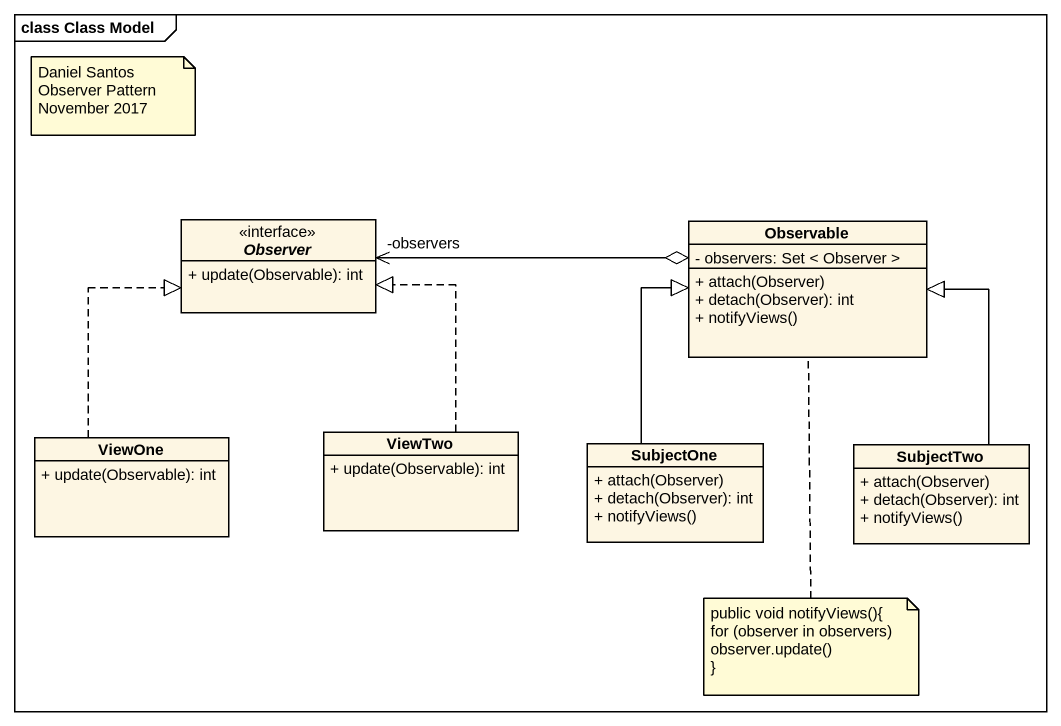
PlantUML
@startuml
mainframe class Class Model
hide circle
hide empty members
skinparam classAttributeIconSize 0
interface Observer {
  + update(Observable): int
}
class Observable {
  - observers: Set < Observer >
  + attach(Observer)
  + detach(Observer): int
  + notifyViews()
}
class ViewOne {
  + update(Observable): int
}
class ViewTwo {
  + update(Observable): int
}
class SubjectOne {
  + attach(Observer)
  + detach(Observer): int
  + notifyViews()
}
class SubjectTwo {
  + attach(Observer)
  + detach(Observer): int
  + notifyViews()
}
Observer "-observers" <-right-o Observable
ViewOne .up.|> Observer
ViewTwo .up.|> Observer
SubjectOne -up-|> Observable
SubjectTwo -up-|> Observable
note as N1
  Daniel Santos
  Observer Pattern
  November 2017
end note
note bottom of Observable
  public void notifyViews(){
  for (observer in observers)
  observer.update()
  ~}
end note
@enduml
